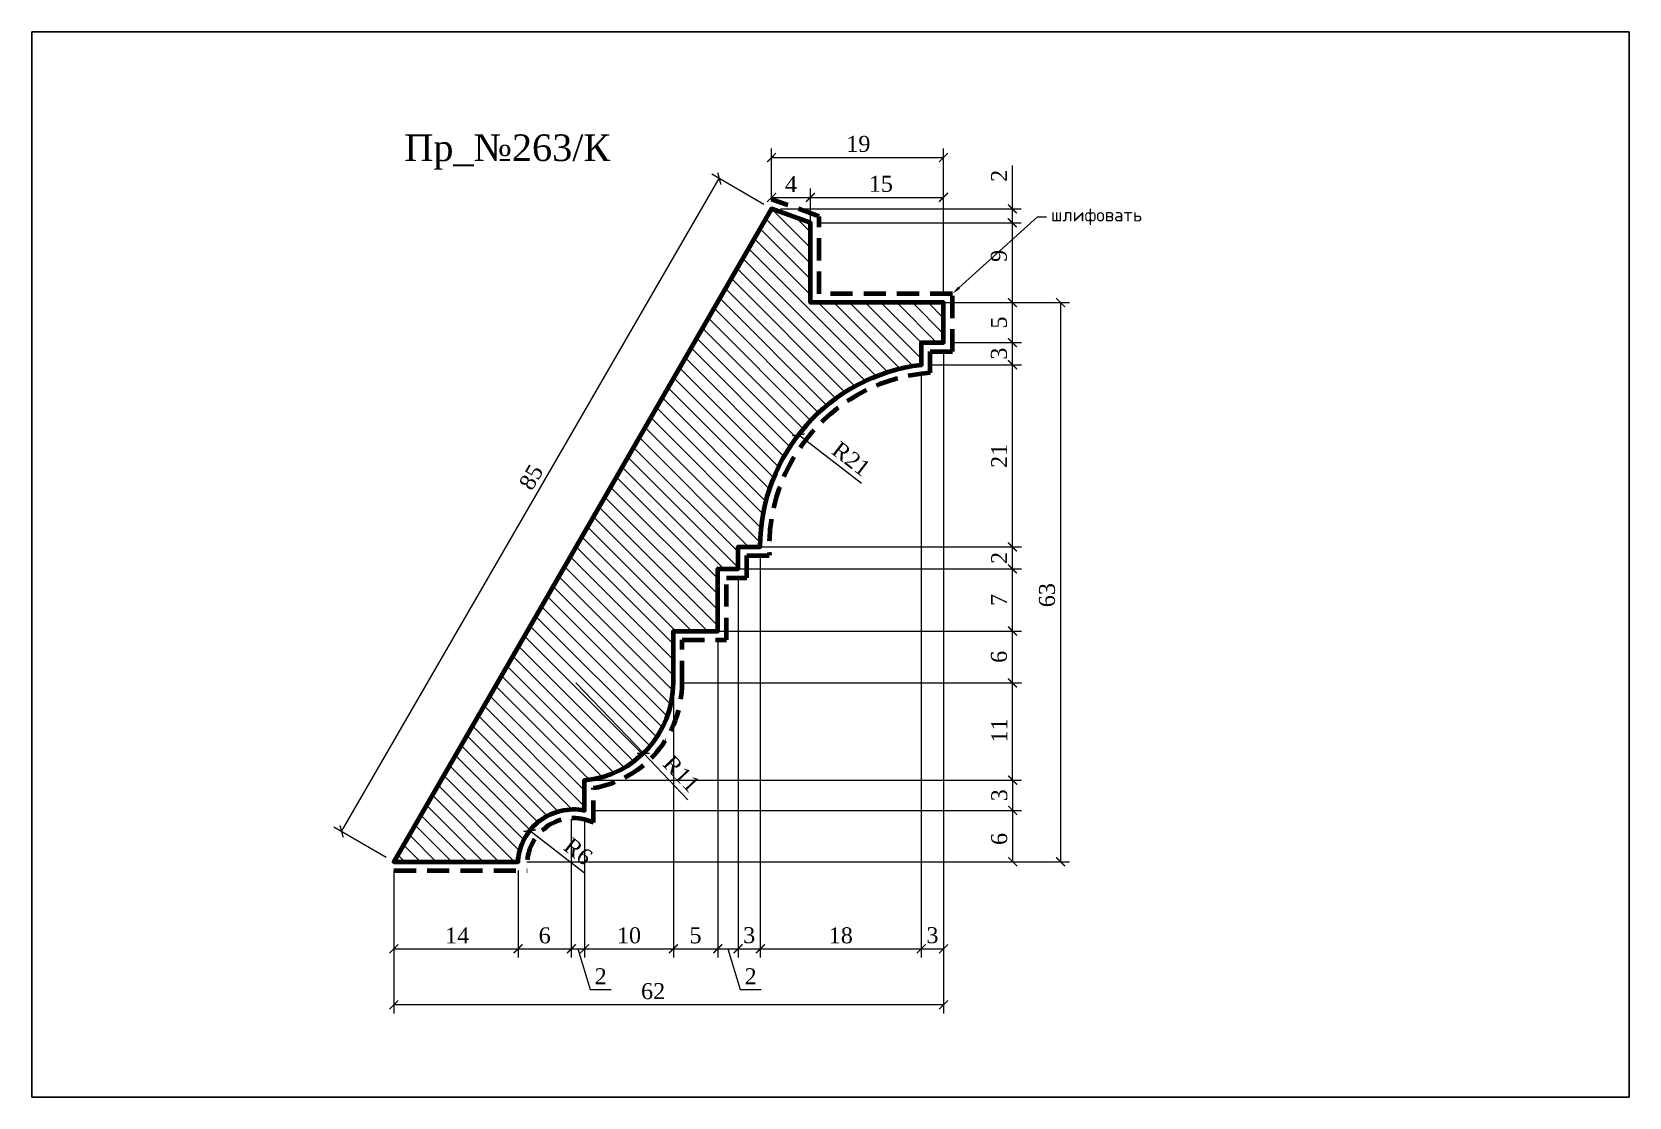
# Model space of a CAD drawing. Header units: millimetres. Extents: x 310072 to 310252, y -93754 to -93634.
import ezdxf
from ezdxf import colors
from ezdxf.entities.mleader import LeaderData, LeaderLine
from ezdxf.math import Vec2, Vec3

# ---------------------------------------------------------------- set-up
doc = ezdxf.new("R2010")
doc.units = ezdxf.units.MM
doc.header["$MEASUREMENT"] = 0
doc.linetypes.add('HIDDEN', pattern=[0.375, 0.25, -0.125])
doc.layers.add('Outside panel', color=7, linetype='Continuous', lineweight=18, true_color=0x7f5e57)
doc.layers.add('линия 50', color=1, linetype='Continuous', lineweight=140)
doc.layers.add('служебный слой РАЗМЕРЫ', color=7, linetype='Continuous', lineweight=9)
doc.layers.add('размеры в модели', color=7, linetype='Continuous')
doc.styles.add('ELECT', font='times.ttf')
doc.styles.get("Standard").update_dxf_attribs({"font": 'times.ttf'})
doc.styles.add('ЕСКД профили текст', font='isocpeur.ttf')
doc.dimstyles.new('M_1', dxfattribs={"dimtxt": 1.8, "dimasz": 1, "dimexe": 1, "dimexo": 1, "dimgap": 0.6, "dimtad": 1, "dimdec": 0, "dimdsep": 46, "dimtxsty": 'Standard', "dimblk": 'ARCHTICK', "dimcen": -5, "dimclrd": 7, "dimclre": 7, "dimclrt": 7, "dimadec": 0, "dimazin": 0, "dimtfac": 1, "dimtdec": 0, "dimtmove": 0, "dimatfit": 3, "dimfxl": 1, "dimtolj": 1, "dimtzin": 0, "dimlwd": 5, "dimlwe": 5, "dimarcsym": 0})

# ---------------------------------------------------------------- blocks, each defined once
blk = doc.blocks.new('_ArchTick')
at = {"color": 0, "linetype": 'ByBlock', "const_width": 0.15}
blk.add_lwpolyline([(-0.5, -0.5), (0.5, 0.5)], dxfattribs=at)
blk = doc.blocks.new('*D30')
at = {"layer": 'Defpoints', "color": 0, "ltscale": 1000, "transparency": 16777216}
for p in [(310155.8, -93653.89), (310160.18, -93655.45), (310182.94, -93655.45)]:
    blk.add_point(p, dxfattribs=at)
at = {"layer": 'размеры в модели', "color": 7, "lineweight": 5, "ltscale": 1000, "transparency": 16777216}
for p, q in [((310182.94, -93653.89), (310182.94, -93648.99)), ((310156.8, -93653.89), (310183.94, -93653.89)), ((310182.94, -93655.45), (310182.94, -93653.89)), ((310161.18, -93655.45), (310183.94, -93655.45))]:
    blk.add_line(p, q, dxfattribs=at)
for p, rotation in [((310182.94, -93653.89), 90), ((310182.94, -93655.45), 270)]:
    blk.add_blockref('_ArchTick', p, dxfattribs=dict(at, rotation=rotation))
at = {"layer": 'размеры в модели', "color": 7, "ltscale": 1000, "transparency": 16777216, "insert": (310181.44, -93650.17), "char_height": 1.8, "attachment_point": 5, "rotation": 90}
blk.add_mtext('\\A1;2', dxfattribs=at)
blk = doc.blocks.new('*D29')
at = {"layer": 'Defpoints', "color": 0, "ltscale": 1000, "transparency": 16777216}
for p in [(310160.18, -93655.45), (310160.18, -93664.45), (310182.93, -93664.45)]:
    blk.add_point(p, dxfattribs=at)
at = {"layer": 'размеры в модели', "color": 7, "lineweight": 5, "ltscale": 1000, "transparency": 16777216}
for p, q in [((310161.18, -93655.45), (310183.93, -93655.45)), ((310182.93, -93655.45), (310182.93, -93664.45)), ((310161.18, -93664.45), (310183.93, -93664.45))]:
    blk.add_line(p, q, dxfattribs=at)
for p, rotation in [((310182.93, -93655.45), 90), ((310182.93, -93664.45), 270)]:
    blk.add_blockref('_ArchTick', p, dxfattribs=dict(at, rotation=rotation))
at = {"layer": 'размеры в модели', "color": 7, "ltscale": 1000, "transparency": 16777216, "insert": (310181.42, -93659.19), "char_height": 1.8, "attachment_point": 5, "rotation": 90}
blk.add_mtext('\\A1;9', dxfattribs=at)
blk = doc.blocks.new('*D28')
at = {"layer": 'Defpoints', "color": 0, "ltscale": 1000, "transparency": 16777216}
for p in [(310155.8, -93653.89), (310160.18, -93652.6), (310160.18, -93655.45)]:
    blk.add_point(p, dxfattribs=at)
at = {"layer": 'размеры в модели', "color": 7, "lineweight": 5, "ltscale": 1000, "transparency": 16777216}
for p, q in [((310155.8, -93652.89), (310155.8, -93651.6)), ((310160.18, -93654.45), (310160.18, -93651.6)), ((310155.8, -93652.6), (310160.18, -93652.6))]:
    blk.add_line(p, q, dxfattribs=at)
at = {"layer": 'размеры в модели', "color": 7, "lineweight": 5, "ltscale": 1000, "transparency": 16777216, "rotation": 180}
blk.add_blockref('_ArchTick', (310155.8, -93652.6), dxfattribs=at)
at = {"layer": 'размеры в модели', "color": 7, "lineweight": 5, "ltscale": 1000, "transparency": 16777216}
blk.add_blockref('_ArchTick', (310160.18, -93652.6), dxfattribs=at)
at = {"layer": 'размеры в модели', "color": 7, "ltscale": 1000, "transparency": 16777216, "insert": (310157.99, -93651.1), "char_height": 1.8, "attachment_point": 5}
blk.add_mtext('\\A1;4', dxfattribs=at)
blk = doc.blocks.new('*D27')
at = {"layer": 'Defpoints', "color": 0, "ltscale": 1000, "transparency": 16777216}
for p in [(310175.18, -93652.59), (310160.18, -93664.45), (310175.18, -93664.45)]:
    blk.add_point(p, dxfattribs=at)
at = {"layer": 'размеры в модели', "color": 7, "lineweight": 5, "ltscale": 1000, "transparency": 16777216}
for p, q in [((310160.18, -93663.45), (310160.18, -93651.59)), ((310175.18, -93663.45), (310175.18, -93651.59)), ((310160.18, -93652.59), (310175.18, -93652.59))]:
    blk.add_line(p, q, dxfattribs=at)
at = {"layer": 'размеры в модели', "color": 7, "lineweight": 5, "ltscale": 1000, "transparency": 16777216, "rotation": 180}
blk.add_blockref('_ArchTick', (310160.18, -93652.59), dxfattribs=at)
at = {"layer": 'размеры в модели', "color": 7, "lineweight": 5, "ltscale": 1000, "transparency": 16777216}
blk.add_blockref('_ArchTick', (310175.18, -93652.59), dxfattribs=at)
at = {"layer": 'размеры в модели', "color": 7, "ltscale": 1000, "transparency": 16777216, "insert": (310168.12, -93651.08), "char_height": 1.8, "attachment_point": 5}
blk.add_mtext('\\A1;15', dxfattribs=at)
blk = doc.blocks.new('*D26')
at = {"layer": 'Defpoints', "color": 0, "ltscale": 1000, "transparency": 16777216}
for p in [(310128.54, -93723.95), (310133.49, -93727.8)]:
    blk.add_point(p, dxfattribs=at)
at = {"layer": 'размеры в модели', "color": 7, "lineweight": 5, "ltscale": 1000, "transparency": 16777216}
blk.add_line((310134.7, -93728.75), (310128.54, -93723.95), dxfattribs=at)
at = {"layer": 'размеры в модели', "color": 7, "lineweight": 5, "ltscale": 1000, "transparency": 16777216, "rotation": 142.1081711291753}
blk.add_blockref('_ArchTick', (310128.54, -93723.95), dxfattribs=at)
at = {"layer": 'размеры в модели', "color": 7, "ltscale": 1000, "transparency": 16777216, "insert": (310134, -93726.28), "char_height": 1.8, "attachment_point": 5, "rotation": 322.1082}
blk.add_mtext('\\A1;R6', dxfattribs=at)
blk = doc.blocks.new('*D25')
at = {"layer": 'Defpoints', "color": 0, "ltscale": 1000, "transparency": 16777216}
for p in [(310149.91, -93650.48), (310155.8, -93653.89), (310113.23, -93727.45)]:
    blk.add_point(p, dxfattribs=at)
at = {"layer": 'размеры в модели', "color": 7, "lineweight": 5, "ltscale": 1000, "transparency": 16777216}
for p, q in [((310154.94, -93653.39), (310149.05, -93649.98)), ((310107.34, -93724.04), (310149.91, -93650.48)), ((310112.37, -93726.95), (310106.48, -93723.54))]:
    blk.add_line(p, q, dxfattribs=at)
for p, rotation in [((310149.91, -93650.48), 59.93969174320348), ((310107.34, -93724.04), 239.9396917432035)]:
    blk.add_blockref('_ArchTick', p, dxfattribs=dict(at, rotation=rotation))
at = {"layer": 'размеры в модели', "color": 7, "ltscale": 1000, "transparency": 16777216, "insert": (310128.7, -93684.12), "char_height": 1.8, "attachment_point": 5, "rotation": 59.9397}
blk.add_mtext('\\A1;85', dxfattribs=at)
blk = doc.blocks.new('*D24')
at = {"layer": 'Defpoints', "color": 0, "ltscale": 1000, "transparency": 16777216}
for p in [(310175.18, -93648.1), (310155.8, -93653.89), (310175.18, -93664.45)]:
    blk.add_point(p, dxfattribs=at)
at = {"layer": 'размеры в модели', "color": 7, "lineweight": 5, "ltscale": 1000, "transparency": 16777216}
for p, q in [((310155.8, -93652.89), (310155.8, -93647.1)), ((310155.8, -93648.1), (310175.18, -93648.1)), ((310175.18, -93663.45), (310175.18, -93647.1))]:
    blk.add_line(p, q, dxfattribs=at)
at = {"layer": 'размеры в модели', "color": 7, "lineweight": 5, "ltscale": 1000, "transparency": 16777216, "rotation": 180}
blk.add_blockref('_ArchTick', (310155.8, -93648.1), dxfattribs=at)
at = {"layer": 'размеры в модели', "color": 7, "lineweight": 5, "ltscale": 1000, "transparency": 16777216}
blk.add_blockref('_ArchTick', (310175.18, -93648.1), dxfattribs=at)
at = {"layer": 'размеры в модели', "color": 7, "ltscale": 1000, "transparency": 16777216, "insert": (310165.58, -93646.58), "char_height": 1.8, "attachment_point": 5}
blk.add_mtext('\\A1;19', dxfattribs=at)
blk = doc.blocks.new('*D23')
at = {"layer": 'Defpoints', "color": 0, "ltscale": 1000, "transparency": 16777216}
for p in [(310175.18, -93664.45), (310182.95, -93664.45), (310175.18, -93668.95)]:
    blk.add_point(p, dxfattribs=at)
at = {"layer": 'размеры в модели', "color": 7, "lineweight": 5, "ltscale": 1000, "transparency": 16777216}
for p, q in [((310176.18, -93664.45), (310183.95, -93664.45)), ((310182.95, -93668.95), (310182.95, -93664.45)), ((310176.18, -93668.95), (310183.95, -93668.95))]:
    blk.add_line(p, q, dxfattribs=at)
for p, rotation in [((310182.95, -93664.45), 90), ((310182.95, -93668.95), 270)]:
    blk.add_blockref('_ArchTick', p, dxfattribs=dict(at, rotation=rotation))
at = {"layer": 'размеры в модели', "color": 7, "ltscale": 1000, "transparency": 16777216, "insert": (310181.43, -93666.7), "char_height": 1.8, "attachment_point": 5, "rotation": 90}
blk.add_mtext('\\A1;5', dxfattribs=at)
blk = doc.blocks.new('*D22')
at = {"layer": 'Defpoints', "color": 0, "ltscale": 1000, "transparency": 16777216}
for p in [(310175.18, -93668.95), (310182.95, -93668.95), (310172.68, -93671.45)]:
    blk.add_point(p, dxfattribs=at)
at = {"layer": 'размеры в модели', "color": 7, "lineweight": 5, "ltscale": 1000, "transparency": 16777216}
for p, q in [((310176.18, -93668.95), (310183.95, -93668.95)), ((310182.95, -93671.45), (310182.95, -93668.95)), ((310173.68, -93671.45), (310183.95, -93671.45))]:
    blk.add_line(p, q, dxfattribs=at)
for p, rotation in [((310182.95, -93668.95), 90), ((310182.95, -93671.45), 270)]:
    blk.add_blockref('_ArchTick', p, dxfattribs=dict(at, rotation=rotation))
at = {"layer": 'размеры в модели', "color": 7, "ltscale": 1000, "transparency": 16777216, "insert": (310181.43, -93670.2), "char_height": 1.8, "attachment_point": 5, "rotation": 90}
blk.add_mtext('\\A1;3', dxfattribs=at)
blk = doc.blocks.new('*D20')
at = {"layer": 'Defpoints', "color": 0, "ltscale": 1000, "transparency": 16777216}
for p in [(310152.03, -93691.98), (310182.95, -93691.98), (310149.73, -93694.45)]:
    blk.add_point(p, dxfattribs=at)
at = {"layer": 'размеры в модели', "color": 7, "lineweight": 5, "ltscale": 1000, "transparency": 16777216}
for p, q in [((310153.03, -93691.98), (310183.95, -93691.98)), ((310182.95, -93694.45), (310182.95, -93691.98)), ((310150.73, -93694.45), (310183.95, -93694.45))]:
    blk.add_line(p, q, dxfattribs=at)
for p, rotation in [((310182.95, -93691.98), 90), ((310182.95, -93694.45), 270)]:
    blk.add_blockref('_ArchTick', p, dxfattribs=dict(at, rotation=rotation))
at = {"layer": 'размеры в модели', "color": 7, "ltscale": 1000, "transparency": 16777216, "insert": (310181.45, -93693.22), "char_height": 1.8, "attachment_point": 5, "rotation": 90}
blk.add_mtext('\\A1;2', dxfattribs=at)
blk = doc.blocks.new('*D19')
at = {"layer": 'Defpoints', "color": 0, "ltscale": 1000, "transparency": 16777216}
for p in [(310149.73, -93694.45), (310182.95, -93694.45), (310144.73, -93701.45)]:
    blk.add_point(p, dxfattribs=at)
at = {"layer": 'размеры в модели', "color": 7, "lineweight": 5, "ltscale": 1000, "transparency": 16777216}
for p, q in [((310150.73, -93694.45), (310183.95, -93694.45)), ((310182.95, -93701.45), (310182.95, -93694.45)), ((310145.73, -93701.45), (310183.95, -93701.45))]:
    blk.add_line(p, q, dxfattribs=at)
for p, rotation in [((310182.95, -93694.45), 90), ((310182.95, -93701.45), 270)]:
    blk.add_blockref('_ArchTick', p, dxfattribs=dict(at, rotation=rotation))
at = {"layer": 'размеры в модели', "color": 7, "ltscale": 1000, "transparency": 16777216, "insert": (310181.43, -93697.95), "char_height": 1.8, "attachment_point": 5, "rotation": 90}
blk.add_mtext('\\A1;7', dxfattribs=at)
blk = doc.blocks.new('*D18')
at = {"layer": 'Defpoints', "color": 0, "ltscale": 1000, "transparency": 16777216}
for p in [(310144.73, -93701.45), (310182.95, -93701.45), (310144.73, -93707.3)]:
    blk.add_point(p, dxfattribs=at)
at = {"layer": 'размеры в модели', "color": 7, "lineweight": 5, "ltscale": 1000, "transparency": 16777216}
for p, q in [((310145.73, -93701.45), (310183.95, -93701.45)), ((310182.95, -93707.3), (310182.95, -93701.45)), ((310145.73, -93707.3), (310183.95, -93707.3))]:
    blk.add_line(p, q, dxfattribs=at)
for p, rotation in [((310182.95, -93701.45), 90), ((310182.95, -93707.3), 270)]:
    blk.add_blockref('_ArchTick', p, dxfattribs=dict(at, rotation=rotation))
at = {"layer": 'размеры в модели', "color": 7, "ltscale": 1000, "transparency": 16777216, "insert": (310181.43, -93704.36), "char_height": 1.8, "attachment_point": 5, "rotation": 90}
blk.add_mtext('\\A1;6', dxfattribs=at)
blk = doc.blocks.new('*D17')
at = {"layer": 'Defpoints', "color": 0, "ltscale": 1000, "transparency": 16777216}
for p in [(310144.73, -93707.3), (310182.96, -93707.3), (310134.73, -93718.25)]:
    blk.add_point(p, dxfattribs=at)
at = {"layer": 'размеры в модели', "color": 7, "lineweight": 5, "ltscale": 1000, "transparency": 16777216}
for p, q in [((310145.73, -93707.3), (310183.96, -93707.3)), ((310182.96, -93718.25), (310182.96, -93707.3)), ((310135.73, -93718.25), (310183.96, -93718.25))]:
    blk.add_line(p, q, dxfattribs=at)
for p, rotation in [((310182.96, -93707.3), 90), ((310182.96, -93718.25), 270)]:
    blk.add_blockref('_ArchTick', p, dxfattribs=dict(at, rotation=rotation))
at = {"layer": 'размеры в модели', "color": 7, "ltscale": 1000, "transparency": 16777216, "insert": (310181.46, -93712.66), "char_height": 1.8, "attachment_point": 5, "rotation": 90}
blk.add_mtext('\\A1;11', dxfattribs=at)
blk = doc.blocks.new('*D16')
at = {"layer": 'Defpoints', "color": 0, "ltscale": 1000, "transparency": 16777216}
for p in [(310134.73, -93718.25), (310182.98, -93718.25), (310134.73, -93721.66)]:
    blk.add_point(p, dxfattribs=at)
at = {"layer": 'размеры в модели', "color": 7, "lineweight": 5, "ltscale": 1000, "transparency": 16777216}
for p, q in [((310135.73, -93718.25), (310183.98, -93718.25)), ((310182.98, -93721.66), (310182.98, -93718.25)), ((310135.73, -93721.66), (310183.98, -93721.66))]:
    blk.add_line(p, q, dxfattribs=at)
for p, rotation in [((310182.98, -93718.25), 90), ((310182.98, -93721.66), 270)]:
    blk.add_blockref('_ArchTick', p, dxfattribs=dict(at, rotation=rotation))
at = {"layer": 'размеры в модели', "color": 7, "ltscale": 1000, "transparency": 16777216, "insert": (310181.47, -93719.96), "char_height": 1.8, "attachment_point": 5, "rotation": 90}
blk.add_mtext('\\A1;3', dxfattribs=at)
blk = doc.blocks.new('*D15')
at = {"layer": 'Defpoints', "color": 0, "ltscale": 1000, "transparency": 16777216}
for p in [(310134.73, -93721.66), (310182.98, -93721.66), (310127.23, -93727.45)]:
    blk.add_point(p, dxfattribs=at)
at = {"layer": 'размеры в модели', "color": 7, "lineweight": 5, "ltscale": 1000, "transparency": 16777216}
for p, q in [((310135.73, -93721.66), (310183.98, -93721.66)), ((310182.98, -93727.45), (310182.98, -93721.66)), ((310128.23, -93727.45), (310183.98, -93727.45))]:
    blk.add_line(p, q, dxfattribs=at)
for p, rotation in [((310182.98, -93721.66), 90), ((310182.98, -93727.45), 270)]:
    blk.add_blockref('_ArchTick', p, dxfattribs=dict(at, rotation=rotation))
at = {"layer": 'размеры в модели', "color": 7, "ltscale": 1000, "transparency": 16777216, "insert": (310181.46, -93724.88), "char_height": 1.8, "attachment_point": 5, "rotation": 90}
blk.add_mtext('\\A1;6', dxfattribs=at)
blk = doc.blocks.new('*D14')
at = {"layer": 'Defpoints', "color": 0, "ltscale": 1000, "transparency": 16777216}
for p in [(310175.18, -93668.95), (310172.67, -93671.45), (310175.18, -93737.25)]:
    blk.add_point(p, dxfattribs=at)
at = {"layer": 'размеры в модели', "color": 7, "lineweight": 5, "ltscale": 1000, "transparency": 16777216}
for p, q in [((310175.18, -93669.95), (310175.18, -93738.25)), ((310172.67, -93672.45), (310172.67, -93738.25)), ((310172.67, -93737.25), (310175.18, -93737.25))]:
    blk.add_line(p, q, dxfattribs=at)
at = {"layer": 'размеры в модели', "color": 7, "lineweight": 5, "ltscale": 1000, "transparency": 16777216, "rotation": 180}
blk.add_blockref('_ArchTick', (310172.67, -93737.25), dxfattribs=at)
at = {"layer": 'размеры в модели', "color": 7, "lineweight": 5, "ltscale": 1000, "transparency": 16777216}
blk.add_blockref('_ArchTick', (310175.18, -93737.25), dxfattribs=at)
at = {"layer": 'размеры в модели', "color": 7, "ltscale": 1000, "transparency": 16777216, "insert": (310173.93, -93735.73), "char_height": 1.8, "attachment_point": 5}
blk.add_mtext('\\A1;3', dxfattribs=at)
blk = doc.blocks.new('*D12')
at = {"layer": 'Defpoints', "color": 0, "ltscale": 1000, "transparency": 16777216}
for p in [(310154.53, -93691.95), (310152.03, -93694.45), (310154.53, -93737.25)]:
    blk.add_point(p, dxfattribs=at)
at = {"layer": 'размеры в модели', "color": 7, "lineweight": 5, "ltscale": 1000, "transparency": 16777216}
for p, q in [((310154.53, -93692.95), (310154.53, -93738.25)), ((310152.03, -93695.45), (310152.03, -93738.25)), ((310152.03, -93737.25), (310154.53, -93737.25))]:
    blk.add_line(p, q, dxfattribs=at)
at = {"layer": 'размеры в модели', "color": 7, "lineweight": 5, "ltscale": 1000, "transparency": 16777216, "rotation": 180}
blk.add_blockref('_ArchTick', (310152.03, -93737.25), dxfattribs=at)
at = {"layer": 'размеры в модели', "color": 7, "lineweight": 5, "ltscale": 1000, "transparency": 16777216}
blk.add_blockref('_ArchTick', (310154.53, -93737.25), dxfattribs=at)
at = {"layer": 'размеры в модели', "color": 7, "ltscale": 1000, "transparency": 16777216, "insert": (310153.28, -93735.73), "char_height": 1.8, "attachment_point": 5}
blk.add_mtext('\\A1;3', dxfattribs=at)
blk = doc.blocks.new('*D11')
at = {"layer": 'Defpoints', "color": 0, "ltscale": 1000, "transparency": 16777216}
for p in [(310152.03, -93694.45), (310149.73, -93701.45), (310152.03, -93737.25)]:
    blk.add_point(p, dxfattribs=at)
at = {"layer": 'размеры в модели', "color": 7, "lineweight": 5, "ltscale": 1000, "transparency": 16777216}
for p, q in [((310152.03, -93695.45), (310152.03, -93738.25)), ((310149.73, -93702.45), (310149.73, -93738.25)), ((310149.73, -93737.25), (310152.03, -93737.25)), ((310150.88, -93737.25), (310152.26, -93741.85)), ((310152.26, -93741.85), (310154.62, -93741.85))]:
    blk.add_line(p, q, dxfattribs=at)
at = {"layer": 'размеры в модели', "color": 7, "lineweight": 5, "ltscale": 1000, "transparency": 16777216, "rotation": 180}
blk.add_blockref('_ArchTick', (310149.73, -93737.25), dxfattribs=at)
at = {"layer": 'размеры в модели', "color": 7, "lineweight": 5, "ltscale": 1000, "transparency": 16777216}
blk.add_blockref('_ArchTick', (310152.03, -93737.25), dxfattribs=at)
at = {"layer": 'размеры в модели', "color": 7, "ltscale": 1000, "transparency": 16777216, "insert": (310153.44, -93740.35), "char_height": 1.8, "attachment_point": 5}
blk.add_mtext('\\A1;2', dxfattribs=at)
blk = doc.blocks.new('*D8')
at = {"layer": 'Defpoints', "color": 0, "ltscale": 1000, "transparency": 16777216}
for p in [(310133.23, -93721.66), (310134.73, -93721.66), (310134.73, -93737.25)]:
    blk.add_point(p, dxfattribs=at)
at = {"layer": 'размеры в модели', "color": 7, "lineweight": 5, "ltscale": 1000, "transparency": 16777216}
for p, q in [((310133.23, -93722.66), (310133.23, -93738.25)), ((310134.73, -93722.66), (310134.73, -93738.25)), ((310133.23, -93737.25), (310134.73, -93737.25)), ((310133.98, -93737.25), (310135.36, -93741.85)), ((310135.36, -93741.85), (310137.72, -93741.85))]:
    blk.add_line(p, q, dxfattribs=at)
at = {"layer": 'размеры в модели', "color": 7, "lineweight": 5, "ltscale": 1000, "transparency": 16777216, "rotation": 180}
blk.add_blockref('_ArchTick', (310133.23, -93737.25), dxfattribs=at)
at = {"layer": 'размеры в модели', "color": 7, "lineweight": 5, "ltscale": 1000, "transparency": 16777216}
blk.add_blockref('_ArchTick', (310134.73, -93737.25), dxfattribs=at)
at = {"layer": 'размеры в модели', "color": 7, "ltscale": 1000, "transparency": 16777216, "insert": (310136.54, -93740.35), "char_height": 1.8, "attachment_point": 5}
blk.add_mtext('\\A1;2', dxfattribs=at)
blk = doc.blocks.new('*D6')
at = {"layer": 'Defpoints', "color": 0, "ltscale": 1000, "transparency": 16777216}
for p in [(310113.23, -93727.45), (310127.23, -93727.45), (310127.23, -93737.25)]:
    blk.add_point(p, dxfattribs=at)
at = {"layer": 'размеры в модели', "color": 7, "lineweight": 5, "ltscale": 1000, "transparency": 16777216}
for p, q in [((310113.23, -93728.45), (310113.23, -93738.25)), ((310127.23, -93728.45), (310127.23, -93738.25)), ((310113.23, -93737.25), (310127.23, -93737.25))]:
    blk.add_line(p, q, dxfattribs=at)
at = {"layer": 'размеры в модели', "color": 7, "lineweight": 5, "ltscale": 1000, "transparency": 16777216, "rotation": 180}
blk.add_blockref('_ArchTick', (310113.23, -93737.25), dxfattribs=at)
at = {"layer": 'размеры в модели', "color": 7, "lineweight": 5, "ltscale": 1000, "transparency": 16777216}
blk.add_blockref('_ArchTick', (310127.23, -93737.25), dxfattribs=at)
at = {"layer": 'размеры в модели', "color": 7, "ltscale": 1000, "transparency": 16777216, "insert": (310120.36, -93735.75), "char_height": 1.8, "attachment_point": 5}
blk.add_mtext('\\A1;14', dxfattribs=at)
blk = doc.blocks.new('*D5')
at = {"layer": 'Defpoints', "color": 0, "ltscale": 1000, "transparency": 16777216}
for p in [(310133.73, -93707.3), (310141.35, -93715.23)]:
    blk.add_point(p, dxfattribs=at)
at = {"layer": 'размеры в модели', "color": 7, "lineweight": 5, "ltscale": 1000, "transparency": 16777216}
for p in [(310133.73, -93707.3), (310146.38, -93720.47)]:
    blk.add_line(p, (310141.35, -93715.23), dxfattribs=at)
at = {"layer": 'размеры в модели', "color": 7, "lineweight": 5, "ltscale": 1000, "transparency": 16777216, "rotation": 133.8389058077339}
blk.add_blockref('_ArchTick', (310141.35, -93715.23), dxfattribs=at)
at = {"layer": 'размеры в модели', "color": 7, "ltscale": 1000, "transparency": 16777216, "insert": (310145.64, -93717.53), "char_height": 1.8, "attachment_point": 5, "rotation": 313.8389}
blk.add_mtext('\\A1;R11', dxfattribs=at)
blk = doc.blocks.new('*D4')
at = {"layer": 'Defpoints', "color": 0, "ltscale": 1000, "transparency": 16777216}
for p in [(310158.82, -93679.35), (310175.18, -93691.95)]:
    blk.add_point(p, dxfattribs=at)
at = {"layer": 'размеры в модели', "color": 7, "lineweight": 5, "ltscale": 1000, "transparency": 16777216}
blk.add_line((310165.94, -93684.84), (310158.82, -93679.35), dxfattribs=at)
at = {"layer": 'размеры в модели', "color": 7, "lineweight": 5, "ltscale": 1000, "transparency": 16777216, "rotation": 142.4045825317445}
blk.add_blockref('_ArchTick', (310158.82, -93679.35), dxfattribs=at)
at = {"layer": 'размеры в модели', "color": 7, "ltscale": 1000, "transparency": 16777216, "insert": (310164.78, -93682.05), "char_height": 1.8, "attachment_point": 5, "rotation": 322.4046}
blk.add_mtext('\\A1;R21', dxfattribs=at)
blk = doc.blocks.new('*D3')
at = {"layer": 'Defpoints', "color": 0, "ltscale": 1000, "transparency": 16777216}
for p in [(310175.18, -93668.95), (310113.23, -93727.45), (310113.23, -93743.56)]:
    blk.add_point(p, dxfattribs=at)
at = {"layer": 'размеры в модели', "color": 7, "lineweight": 5, "ltscale": 1000, "transparency": 16777216}
for p, q in [((310175.18, -93669.95), (310175.18, -93744.56)), ((310113.23, -93728.45), (310113.23, -93744.56)), ((310175.18, -93743.56), (310113.23, -93743.56))]:
    blk.add_line(p, q, dxfattribs=at)
at = {"layer": 'размеры в модели', "color": 7, "lineweight": 5, "ltscale": 1000, "transparency": 16777216, "rotation": 180}
blk.add_blockref('_ArchTick', (310113.23, -93743.56), dxfattribs=at)
at = {"layer": 'размеры в модели', "color": 7, "lineweight": 5, "ltscale": 1000, "transparency": 16777216}
blk.add_blockref('_ArchTick', (310175.18, -93743.56), dxfattribs=at)
at = {"layer": 'размеры в модели', "color": 7, "ltscale": 1000, "transparency": 16777216, "insert": (310142.45, -93742.04), "char_height": 1.8, "attachment_point": 5}
blk.add_mtext('\\A1;62', dxfattribs=at)
blk = doc.blocks.new('*D2')
at = {"layer": 'Defpoints', "color": 0, "ltscale": 1000, "transparency": 16777216}
for p in [(310175.18, -93664.45), (310127.23, -93727.45), (310188.37, -93727.45)]:
    blk.add_point(p, dxfattribs=at)
at = {"layer": 'размеры в модели', "color": 7, "lineweight": 5, "ltscale": 1000, "transparency": 16777216}
for p, q in [((310176.18, -93664.45), (310189.37, -93664.45)), ((310188.37, -93664.45), (310188.37, -93727.45)), ((310128.23, -93727.45), (310189.37, -93727.45))]:
    blk.add_line(p, q, dxfattribs=at)
for p, rotation in [((310188.37, -93664.45), 90), ((310188.37, -93727.45), 270)]:
    blk.add_blockref('_ArchTick', p, dxfattribs=dict(at, rotation=rotation))
at = {"layer": 'размеры в модели', "color": 7, "ltscale": 1000, "transparency": 16777216, "insert": (310186.85, -93697.41), "char_height": 1.8, "attachment_point": 5, "rotation": 90}
blk.add_mtext('\\A1;63', dxfattribs=at)

msp = doc.modelspace()

# ---------------------------------------------------------------- hatches: boundary and pattern name
at = {"layer": 'Outside panel', "ltscale": 1000}
h = msp.add_hatch(dxfattribs=at)
h.set_pattern_fill('ANSI31', color=256, scale=10, angle=90)
h.set_pattern_definition([(135, (-1670.5716, -3144.8683), (-0.8838834765, -0.8838834765), [])])
h.paths.add_polyline_path([(310172.68, -93671.45), (310172.68, -93668.95), (310175.18, -93668.95), (310175.18, -93664.45), (310160.18, -93664.45), (310160.18, -93655.45), (310155.8, -93653.89), (310113.23, -93727.45), (310127.23, -93727.45, -0.456652), (310134.73, -93721.66), (310134.73, -93718.25, 0.387795), (310144.73, -93707.3), (310144.73, -93701.45), (310149.73, -93701.45), (310149.73, -93694.45), (310152.03, -93694.45), (310152.03, -93691.95), (310154.53, -93691.95, -0.379101)])

# ---------------------------------------------------------------- linework, layer by layer
at = {"color": 6, "ltscale": 1000}
msp.add_lwpolyline([(310072.44, -93753.96), (310252.44, -93753.96), (310252.44, -93633.96), (310072.44, -93633.96)], close=True, dxfattribs=at)
at = {"layer": 'линия 50', "color": 1, "linetype": 'HIDDEN', "ltscale": 10, "true_color": 0xff0909}
msp.add_lwpolyline([(310113.23, -93728.45), (310128.26, -93728.45, -0.590336), (310135.73, -93723.04), (310135.73, -93719.13, 0.365977), (310145.73, -93707.3), (310145.73, -93702.45), (310150.73, -93702.45), (310150.73, -93695.45), (310153.03, -93695.45), (310153.03, -93692.95), (310155.55, -93692.95, -0.406766), (310173.68, -93672.36), (310173.68, -93669.95), (310176.18, -93669.95), (310176.18, -93663.45), (310161.18, -93663.45), (310161.18, -93654.74), (310155.8, -93652.83)], format="xyb", dxfattribs=at)
at = {"layer": 'линия 50', "color": 7}
msp.add_lwpolyline([(310175.18, -93664.45), (310160.18, -93664.45), (310160.18, -93655.45), (310155.8, -93653.89), (310113.23, -93727.45), (310127.23, -93727.45, -0.456652), (310134.73, -93721.66), (310134.73, -93718.25, 0.387795), (310144.73, -93707.3), (310144.73, -93701.45), (310149.73, -93701.45), (310149.73, -93694.45), (310152.03, -93694.45), (310152.03, -93691.95), (310154.53, -93691.95, -0.379101), (310172.68, -93671.45), (310172.68, -93668.95), (310175.18, -93668.95), (310175.18, -93664.45), (310160.18, -93664.45)], format="xyb", dxfattribs=at)

# ---------------------------------------------------------------- texts
at = {"color": 7, "ltscale": 1000, "style": 'ELECT'}
msp.add_text('Пр_№263/К', height=3, dxfattribs=at).set_placement((310114.41, -93648.5))

# ---------------------------------------------------------------- dimensions: what is measured, and where the dimension line sits
at = {"layer": 'размеры в модели', "color": 5, "ltscale": 1000}
for base, p1, p2, picture, middle in [((310175.18, -93648.1), (310155.8, -93653.89), (310175.18, -93664.45), '*D24', (310165.58, -93648.1)), ((310160.18, -93652.6), (310155.8, -93653.89), (310160.18, -93655.45), '*D28', (310157.99, -93652.6)), ((310175.18, -93652.59), (310160.18, -93664.45), (310175.18, -93664.45), '*D27', (310168.12, -93652.59)), ((310127.23, -93737.25), (310113.23, -93727.45), (310127.23, -93727.45), '*D6', (310120.36, -93737.25))]:
    dim = msp.add_linear_dim(base=base, p1=p1, p2=p2, dimstyle='M_1', dxfattribs=at)
    dim.commit()
    dim.dimension.update_dxf_attribs({"geometry": picture, "text_midpoint": middle, "dimtype": 128})
for base, p1, p2, angle, picture, middle, dimtype in [((310149.91, -93650.48), (310113.23, -93727.45), (310155.8, -93653.89), 59.9397, '*D25', (310130.01, -93684.88), 129), ((310182.94, -93655.45), (310155.8, -93653.89), (310160.18, -93655.45), 90, '*D30', (310182.94, -93650.17), 128), ((310182.93, -93664.45), (310160.18, -93655.45), (310160.18, -93664.45), 90, '*D29', (310182.93, -93659.19), 128), ((310188.37, -93727.45), (310175.18, -93664.45), (310127.23, -93727.45), 90, '*D2', (310188.37, -93697.41), 128), ((310113.23, -93743.56), (310175.18, -93668.95), (310113.23, -93727.45), 180, '*D3', (310142.45, -93743.56), 128), ((310182.95, -93701.45), (310144.73, -93707.3), (310144.73, -93701.45), 90, '*D18', (310182.95, -93704.36), 128), ((310182.96, -93707.3), (310134.73, -93718.25), (310144.73, -93707.3), 90, '*D17', (310182.96, -93712.66), 128), ((310182.98, -93718.25), (310134.73, -93721.66), (310134.73, -93718.25), 90, '*D16', (310182.98, -93719.96), 128), ((310182.98, -93721.66), (310127.23, -93727.45), (310134.73, -93721.66), 90, '*D15', (310182.98, -93724.88), 128)]:
    dim = msp.add_linear_dim(base=base, p1=p1, p2=p2, angle=angle, dimstyle='M_1', dxfattribs=at)
    dim.commit()
    dim.dimension.update_dxf_attribs({"geometry": picture, "text_midpoint": middle, "dimtype": dimtype})
for base, p1, p2, picture, middle in [((310182.94977075, -93664.44968664), (310175.1793776, -93668.94968664), (310175.1793776, -93664.44968664), '*D23', (310181.43419757, -93666.69968664)), ((310182.94977075, -93668.94968664), (310172.6793776, -93671.44968664), (310175.1793776, -93668.94968664), '*D22', (310181.43419757, -93670.19968664)), ((310182.95, -93691.98), (310149.73, -93694.45), (310152.03, -93691.98), '*D20', (310181.45, -93693.22)), ((310182.95, -93694.45), (310144.73, -93701.45), (310149.73, -93694.45), '*D19', (310181.43, -93697.95))]:
    dim = msp.add_linear_dim(base=base, p1=p1, p2=p2, angle=90, dimstyle='M_1', dxfattribs=at)
    dim.commit()
    dim.dimension.update_dxf_attribs({"geometry": picture, "text_midpoint": middle})
for base, p1, p2, picture, middle in [((310175.18, -93737.25), (310172.67, -93671.45), (310175.18, -93668.95), '*D14', (310173.93, -93735.73)), ((310154.52750118, -93737.24628701), (310152.02750118, -93694.44968664), (310154.52750118, -93691.94968664), '*D12', (310153.27750118, -93735.73071383)), ((310152.03, -93737.25), (310149.73, -93701.45), (310152.03, -93694.45), '*D11', (310152.86, -93740.35)), ((310134.72750118, -93737.24628701), (310133.22750118, -93721.66115206), (310134.72750118, -93721.66115206), '*D8', (310135.95750118, -93740.34628701))]:
    dim = msp.add_linear_dim(base=base, p1=p1, p2=p2, dimstyle='M_1', dxfattribs=at)
    dim.commit()
    dim.dimension.update_dxf_attribs({"geometry": picture, "text_midpoint": middle})
msp.add_linear_dim(base=(310182.95, -93671.45), p1=(310152.03, -93691.98), p2=(310172.68, -93671.45), angle=90, dimstyle='M_1', dxfattribs=at).render()
for base, p1, p2 in [((310172.67, -93737.25), (310154.53, -93691.95), (310172.67, -93671.45)), ((310144.73, -93737.25), (310134.73, -93721.66), (310144.73, -93701.45)), ((310149.73, -93737.25), (310144.73, -93701.45), (310149.73, -93701.45)), ((310133.23, -93737.25), (310127.23, -93727.45), (310133.23, -93721.66))]:
    msp.add_linear_dim(base=base, p1=p1, p2=p2, dimstyle='M_1', dxfattribs=at).render()
for center, mpoint, picture, middle in [((310175.18, -93691.95), (310158.82, -93679.35), '*D4', (310163.86, -93683.23)), ((310133.49, -93727.8), (310128.54, -93723.95), '*D26', (310133.06, -93727.47))]:
    dim = msp.add_radius_dim(center=center, mpoint=mpoint, dimstyle='M_1', dxfattribs=at)
    dim.commit()
    dim.dimension.update_dxf_attribs({"geometry": picture, "text_midpoint": middle, "dimtype": 132})
dim = msp.add_radius_dim(center=(310133.73, -93707.3), mpoint=(310141.35, -93715.23), dimstyle='M_1', dxfattribs=at)
dim.commit()
dim.dimension.update_dxf_attribs({"geometry": '*D5', "text_midpoint": (310145.64, -93717.53)})

# ---------------------------------------------------------------- leaders
at = {"layer": 'служебный слой РАЗМЕРЫ'}
ml = msp.add_multileader_mtext('Standard', dxfattribs=at)
ml.set_content('\\A1;шлифовать', color=256, style='ЕСКД профили текст')
ml.set_leader_properties(color=256, linetype='ByLayer', lineweight=-1)
ml.build(insert=Vec2(0, 0))
ml.multileader.update_dxf_attribs({"dogleg_length": 1, "arrow_head_size": 1})
ctx = ml.context
ctx.base_point, ctx.char_height, ctx.arrow_head_size, ctx.landing_gap_size, ctx.plane_origin = Vec3(310186.78, -93654.79), 1.5, 1, 0.5, Vec3(310200.26, -93628.62)
notes = []
notes.append((ctx, [(1, (1, 1, 0), (310185.78, -93654.79), (1, 0), 1, [(0, [(310176.18, -93663.45)], 0, [])])]))
ctx.mtext.insert, ctx.mtext.flow_direction = Vec3(310187.28, -93653.81), 5
for ctx, leaders in notes:
    for number, flags, end, landing, length, lines in leaders:
        leader = LeaderData()
        leader.index, (leader.has_last_leader_line, leader.has_dogleg_vector, leader.attachment_direction) = number, flags
        leader.last_leader_point, leader.dogleg_vector, leader.dogleg_length = Vec3(end), Vec3(landing), length
        for number, points, colour, breaks in lines:
            line = LeaderLine()
            line.index, line.vertices, line.color, line.breaks = number, Vec3.list(points), colors.encode_raw_color(colour), breaks
            leader.lines.append(line)
        ctx.leaders.append(leader)

doc.saveas('drawing.dxf')
